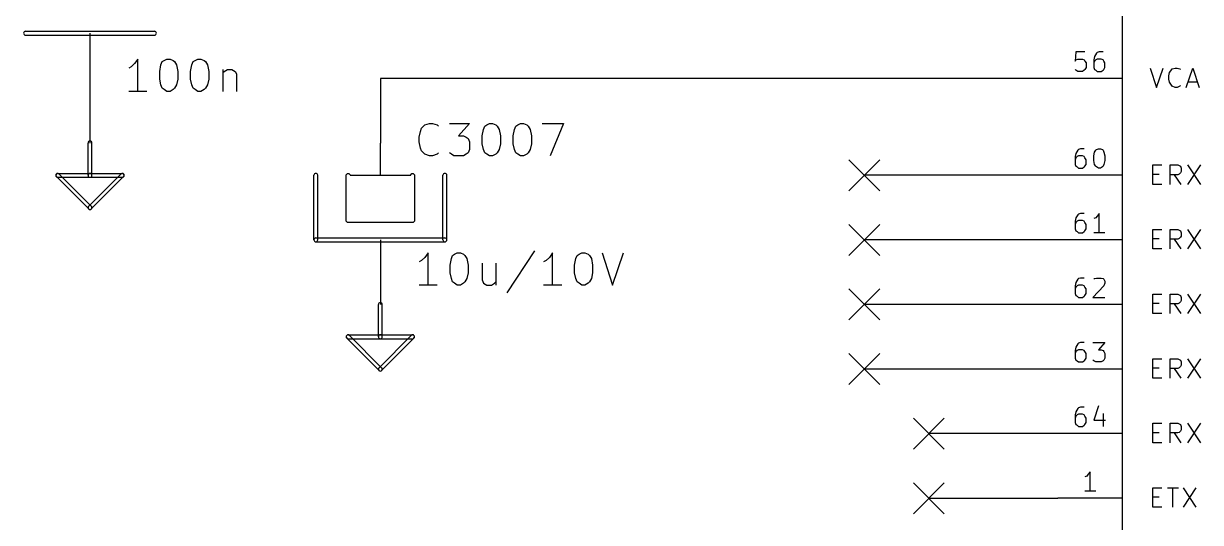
# Model space of a CAD drawing. Extents: x 10 to 287, y -200 to -10.
# Drawn here: x 63.42 to 109.75, y -98.11 to -78.49 of the extents above; entities that cross this region are included whole.
import ezdxf

# ---------------------------------------------------------------- set-up
doc = ezdxf.new("R2010")
doc.units = 0
doc.header["$MEASUREMENT"] = 0

msp = doc.modelspace()

# ---------------------------------------------------------------- linework, layer by layer
at = {"layer": 'Blue 2'}
for p, q in [((95.9104, -83.8454), (97.1296, -85.0646)), ((97.1296, -83.8454), (95.9104, -85.0646)), ((95.9104, -86.3854), (97.1296, -87.6046)), ((97.1296, -86.3854), (95.9104, -87.6046)), ((95.9104, -88.9254), (97.1296, -90.1446)), ((97.1296, -88.9254), (95.9104, -90.1446)), ((95.9104, -91.4654), (97.1296, -92.6846)), ((97.1296, -91.4654), (95.9104, -92.6846)), ((98.4504, -94.0054), (99.6696, -95.2246)), ((99.6696, -94.0054), (98.4504, -95.2246)), ((98.4504, -96.5454), (99.6696, -97.7646)), ((99.6696, -96.5454), (98.4504, -97.7646))]:
    msp.add_line(p, q, dxfattribs=at)
at = {"layer": 'Cyan 2'}
for p, q in [((67.7926, -80.0608), (67.6656, -80.1878)), ((67.9196, -79.883), (67.7926, -80.0608)), ((67.9196, -81.153), (67.9196, -79.883)), ((68.7832, -80.3656), (68.834, -80.1116)), ((68.834, -80.1116), (68.8848, -79.9846)), ((68.8848, -79.9846), (68.961, -79.9338)), ((68.961, -79.9338), (69.0626, -79.883)), ((69.0626, -79.883), (69.1896, -79.883)), ((69.1896, -79.883), (69.3166, -79.9338)), ((69.3166, -79.9338), (69.3674, -79.9846)), ((69.3674, -79.9846), (69.4436, -80.1116)), ((69.4436, -80.1116), (69.4944, -80.3656)), ((70.0024, -80.3656), (70.0532, -80.1116)), ((70.0532, -80.1116), (70.104, -79.9846)), ((70.104, -79.9846), (70.1802, -79.9338)), ((70.1802, -79.9338), (70.2818, -79.883)), ((70.2818, -79.883), (70.4088, -79.883)), ((70.4088, -79.883), (70.5358, -79.9338)), ((70.5358, -79.9338), (70.5866, -79.9846)), ((70.5866, -79.9846), (70.6628, -80.1116)), ((70.6628, -80.1116), (70.7136, -80.3656)), ((67.6656, -80.1878), (67.564, -80.2386)), ((68.7832, -80.6704), (68.7832, -80.3656)), ((69.4944, -80.3656), (69.4944, -80.6704)), ((70.0024, -80.6704), (70.0024, -80.3656)), ((70.7136, -80.3656), (70.7136, -80.6704)), ((71.2724, -80.2894), (71.2724, -81.153)), ((71.2724, -80.4164), (71.3232, -80.3656)), ((71.3232, -80.3656), (71.4502, -80.2894)), ((71.4502, -80.2894), (71.628, -80.2894)), ((71.628, -80.2894), (71.755, -80.3656)), ((71.755, -80.3656), (71.8058, -80.4672)), ((71.8058, -80.4672), (71.8058, -81.153)), ((107.772, -80.2386), (108.026, -81.0006)), ((108.026, -81.0006), (108.28, -80.2386)), ((108.509, -80.5434), (108.534, -80.4164)), ((108.509, -80.6704), (108.509, -80.5434)), ((108.534, -80.4164), (108.585, -80.3402)), ((108.585, -80.3402), (108.636, -80.264)), ((108.636, -80.264), (108.763, -80.2386)), ((108.763, -80.2386), (108.839, -80.2386)), ((108.839, -80.2386), (108.941, -80.264)), ((108.941, -80.264), (108.966, -80.2894)), ((109.195, -81.0006), (109.449, -80.2386)), ((109.449, -80.2386), (109.703, -81.0006)), ((68.834, -80.899), (68.7832, -80.6704)), ((68.8848, -81.026), (68.834, -80.899)), ((68.961, -81.0768), (68.8848, -81.026)), ((69.3674, -81.026), (69.3166, -81.0768)), ((69.4436, -80.899), (69.3674, -81.026)), ((69.4944, -80.6704), (69.4436, -80.899)), ((70.0532, -80.899), (70.0024, -80.6704)), ((70.104, -81.026), (70.0532, -80.899)), ((70.1802, -81.0768), (70.104, -81.026)), ((70.5866, -81.026), (70.5358, -81.0768)), ((70.6628, -80.899), (70.5866, -81.026)), ((70.7136, -80.6704), (70.6628, -80.899)), ((108.534, -80.7974), (108.509, -80.6704)), ((108.585, -80.8736), (108.534, -80.7974)), ((108.636, -80.9498), (108.585, -80.8736)), ((108.763, -81.0006), (108.636, -80.9498)), ((108.839, -81.0006), (108.763, -81.0006)), ((108.941, -80.9498), (108.839, -81.0006)), ((108.966, -80.9244), (108.941, -80.9498)), ((109.271, -80.772), (109.626, -80.772)), ((68.2752, -81.153), (67.564, -81.153)), ((69.0626, -81.153), (68.961, -81.0768)), ((69.1896, -81.153), (69.0626, -81.153)), ((69.3166, -81.0768), (69.1896, -81.153)), ((70.2818, -81.153), (70.1802, -81.0768)), ((70.4088, -81.153), (70.2818, -81.153)), ((70.5358, -81.0768), (70.4088, -81.153)), ((79.2226, -82.4738), (79.4004, -82.423)), ((79.4004, -82.423), (79.5274, -82.423)), ((79.5274, -82.423), (79.7052, -82.4738)), ((80.1878, -82.423), (80.9752, -82.423)), ((80.9752, -82.423), (80.5434, -82.9056)), ((81.661, -82.4738), (81.7626, -82.423)), ((81.7626, -82.423), (81.8896, -82.423)), ((81.8896, -82.423), (82.0166, -82.4738)), ((82.8802, -82.4738), (82.9818, -82.423)), ((82.9818, -82.423), (83.1088, -82.423)), ((83.1088, -82.423), (83.2358, -82.4738)), ((83.8454, -82.423), (84.6836, -82.423)), ((84.6836, -82.423), (84.1502, -83.693)), ((78.994, -82.9564), (79.0448, -82.7278)), ((79.0448, -82.7278), (79.0956, -82.6008)), ((79.0956, -82.6008), (79.2226, -82.4738)), ((79.7052, -82.4738), (79.756, -82.5246)), ((80.5434, -82.9056), (80.7466, -82.9056)), ((80.7466, -82.9056), (80.8482, -82.9564)), ((81.4832, -82.9056), (81.534, -82.6516)), ((81.4832, -83.2104), (81.4832, -82.9056)), ((81.534, -82.6516), (81.5848, -82.5246)), ((81.5848, -82.5246), (81.661, -82.4738)), ((82.0166, -82.4738), (82.0674, -82.5246)), ((82.0674, -82.5246), (82.1436, -82.6516)), ((82.1436, -82.6516), (82.1944, -82.9056)), ((82.1944, -82.9056), (82.1944, -83.2104)), ((82.7024, -82.9056), (82.7532, -82.6516)), ((82.7024, -83.2104), (82.7024, -82.9056)), ((82.7532, -82.6516), (82.804, -82.5246)), ((82.804, -82.5246), (82.8802, -82.4738)), ((83.2358, -82.4738), (83.2866, -82.5246)), ((83.2866, -82.5246), (83.3628, -82.6516)), ((83.3628, -82.6516), (83.4136, -82.9056)), ((83.4136, -82.9056), (83.4136, -83.2104)), ((78.994, -83.1342), (78.994, -82.9564)), ((79.0448, -83.3882), (78.994, -83.1342)), ((79.0956, -83.4898), (79.0448, -83.3882)), ((80.8482, -82.9564), (80.9244, -83.0072)), ((80.9244, -83.0072), (80.9752, -83.1342)), ((80.9752, -83.1342), (80.9752, -83.439)), ((81.534, -83.439), (81.4832, -83.2104)), ((82.1944, -83.2104), (82.1436, -83.439)), ((82.7532, -83.439), (82.7024, -83.2104)), ((83.4136, -83.2104), (83.3628, -83.439)), ((79.2226, -83.6168), (79.0956, -83.4898)), ((79.4004, -83.693), (79.2226, -83.6168)), ((79.5274, -83.693), (79.4004, -83.693)), ((79.7052, -83.6168), (79.5274, -83.693)), ((79.756, -83.566), (79.7052, -83.6168)), ((80.264, -83.6168), (80.1878, -83.566)), ((80.3656, -83.693), (80.264, -83.6168)), ((80.7466, -83.693), (80.3656, -83.693)), ((80.8482, -83.6168), (80.7466, -83.693)), ((80.9244, -83.566), (80.8482, -83.6168)), ((80.9752, -83.439), (80.9244, -83.566)), ((81.5848, -83.566), (81.534, -83.439)), ((81.661, -83.6168), (81.5848, -83.566)), ((81.7626, -83.693), (81.661, -83.6168)), ((81.8896, -83.693), (81.7626, -83.693)), ((82.0166, -83.6168), (81.8896, -83.693)), ((82.0674, -83.566), (82.0166, -83.6168)), ((82.1436, -83.439), (82.0674, -83.566)), ((82.804, -83.566), (82.7532, -83.439)), ((82.8802, -83.6168), (82.804, -83.566)), ((82.9818, -83.693), (82.8802, -83.6168)), ((83.1088, -83.693), (82.9818, -83.693)), ((83.2358, -83.6168), (83.1088, -83.693)), ((83.2866, -83.566), (83.2358, -83.6168)), ((83.3628, -83.439), (83.2866, -83.566)), ((107.874, -84.8106), (107.874, -84.0486)), ((107.874, -84.0486), (108.229, -84.0486)), ((108.56, -84.8106), (108.56, -84.0486)), ((108.56, -84.0486), (108.864, -84.0486)), ((108.864, -84.0486), (108.915, -84.074)), ((108.915, -84.074), (108.966, -84.0994)), ((108.966, -84.0994), (108.991, -84.1756)), ((108.991, -84.3026), (108.966, -84.3534)), ((108.991, -84.1756), (108.991, -84.3026)), ((109.245, -84.0486), (109.753, -84.8106)), ((109.753, -84.0486), (109.245, -84.8106)), ((107.874, -84.4042), (108.128, -84.4042)), ((108.864, -84.4296), (108.56, -84.4296)), ((108.991, -84.8106), (108.737, -84.4296)), ((108.915, -84.4042), (108.864, -84.4296)), ((108.966, -84.3534), (108.915, -84.4042)), ((108.229, -84.8106), (107.874, -84.8106)), ((107.874, -87.3506), (107.874, -86.5886)), ((107.874, -86.5886), (108.229, -86.5886)), ((108.56, -87.3506), (108.56, -86.5886)), ((108.56, -86.5886), (108.864, -86.5886)), ((108.864, -86.5886), (108.915, -86.614)), ((108.915, -86.614), (108.966, -86.6394)), ((109.245, -86.5886), (109.753, -87.3506)), ((109.753, -86.5886), (109.245, -87.3506)), ((107.874, -86.9442), (108.128, -86.9442)), ((108.864, -86.9696), (108.56, -86.9696)), ((108.991, -87.3506), (108.737, -86.9696)), ((108.915, -86.9442), (108.864, -86.9696)), ((108.966, -86.8934), (108.915, -86.9442)), ((108.966, -86.6394), (108.991, -86.7156)), ((108.991, -86.8426), (108.966, -86.8934)), ((108.991, -86.7156), (108.991, -86.8426)), ((79.3496, -87.503), (79.2226, -87.6808)), ((79.3496, -88.773), (79.3496, -87.503)), ((80.3148, -87.6046), (80.391, -87.5538)), ((80.391, -87.5538), (80.4926, -87.503)), ((80.4926, -87.503), (80.6196, -87.503)), ((80.6196, -87.503), (80.7466, -87.5538)), ((80.7466, -87.5538), (80.7974, -87.6046)), ((83.5406, -87.4268), (82.4484, -89.0778)), ((84.2518, -87.503), (84.1248, -87.6808)), ((84.2518, -88.773), (84.2518, -87.503)), ((85.217, -87.6046), (85.2932, -87.5538)), ((85.2932, -87.5538), (85.3948, -87.503)), ((85.3948, -87.503), (85.5218, -87.503)), ((85.5218, -87.503), (85.6488, -87.5538)), ((85.6488, -87.5538), (85.6996, -87.6046)), ((86.2076, -87.503), (86.614, -88.773)), ((86.614, -88.773), (87.0458, -87.503)), ((108.229, -87.3506), (107.874, -87.3506)), ((79.0956, -87.8078), (78.994, -87.8586)), ((79.2226, -87.6808), (79.0956, -87.8078)), ((80.2132, -87.9856), (80.264, -87.7316)), ((80.2132, -88.2904), (80.2132, -87.9856)), ((80.264, -87.7316), (80.3148, -87.6046)), ((80.7974, -87.6046), (80.8736, -87.7316)), ((80.8736, -87.7316), (80.9244, -87.9856)), ((80.9244, -87.9856), (80.9244, -88.2904)), ((81.4832, -87.9094), (81.4832, -88.5698)), ((82.0166, -87.9094), (82.0166, -88.773)), ((83.9978, -87.8078), (83.8962, -87.8586)), ((84.1248, -87.6808), (83.9978, -87.8078)), ((85.1154, -87.9856), (85.1662, -87.7316)), ((85.1154, -88.2904), (85.1154, -87.9856)), ((85.1662, -87.7316), (85.217, -87.6046)), ((85.6996, -87.6046), (85.7758, -87.7316)), ((85.7758, -87.7316), (85.8266, -87.9856)), ((85.8266, -87.9856), (85.8266, -88.2904)), ((80.264, -88.519), (80.2132, -88.2904)), ((80.9244, -88.2904), (80.8736, -88.519)), ((85.1662, -88.519), (85.1154, -88.2904)), ((85.8266, -88.2904), (85.7758, -88.519)), ((79.7052, -88.773), (78.994, -88.773)), ((80.3148, -88.646), (80.264, -88.519)), ((80.391, -88.6968), (80.3148, -88.646)), ((80.4926, -88.773), (80.391, -88.6968)), ((80.6196, -88.773), (80.4926, -88.773)), ((80.7466, -88.6968), (80.6196, -88.773)), ((80.7974, -88.646), (80.7466, -88.6968)), ((80.8736, -88.519), (80.7974, -88.646)), ((81.4832, -88.5698), (81.534, -88.6968)), ((81.534, -88.6968), (81.661, -88.773)), ((81.661, -88.773), (81.8388, -88.773)), ((81.8388, -88.773), (81.9658, -88.6968)), ((81.9658, -88.6968), (82.0166, -88.646)), ((84.6074, -88.773), (83.8962, -88.773)), ((85.217, -88.646), (85.1662, -88.519)), ((85.2932, -88.6968), (85.217, -88.646)), ((85.3948, -88.773), (85.2932, -88.6968)), ((85.5218, -88.773), (85.3948, -88.773)), ((85.6488, -88.6968), (85.5218, -88.773)), ((85.6996, -88.646), (85.6488, -88.6968)), ((85.7758, -88.519), (85.6996, -88.646)), ((107.874, -89.8906), (107.874, -89.1286)), ((107.874, -89.1286), (108.229, -89.1286)), ((108.56, -89.8906), (108.56, -89.1286)), ((108.56, -89.1286), (108.864, -89.1286)), ((108.864, -89.1286), (108.915, -89.154)), ((108.915, -89.154), (108.966, -89.1794)), ((108.966, -89.1794), (108.991, -89.2556)), ((108.991, -89.3826), (108.966, -89.4334)), ((108.991, -89.2556), (108.991, -89.3826)), ((109.245, -89.1286), (109.753, -89.8906)), ((109.753, -89.1286), (109.245, -89.8906)), ((107.874, -89.4842), (108.128, -89.4842)), ((108.864, -89.5096), (108.56, -89.5096)), ((108.991, -89.8906), (108.737, -89.5096)), ((108.915, -89.4842), (108.864, -89.5096)), ((108.966, -89.4334), (108.915, -89.4842)), ((108.229, -89.8906), (107.874, -89.8906)), ((107.874, -92.4306), (107.874, -91.6686)), ((107.874, -91.6686), (108.229, -91.6686)), ((108.56, -92.4306), (108.56, -91.6686)), ((108.56, -91.6686), (108.864, -91.6686)), ((108.864, -91.6686), (108.915, -91.694)), ((108.915, -91.694), (108.966, -91.7194)), ((108.966, -91.7194), (108.991, -91.7956)), ((109.245, -91.6686), (109.753, -92.4306)), ((109.753, -91.6686), (109.245, -92.4306)), ((107.874, -92.0242), (108.128, -92.0242)), ((108.864, -92.0496), (108.56, -92.0496)), ((108.991, -92.4306), (108.737, -92.0496)), ((108.915, -92.0242), (108.864, -92.0496)), ((108.966, -91.9734), (108.915, -92.0242)), ((108.991, -91.9226), (108.966, -91.9734)), ((108.991, -91.7956), (108.991, -91.9226)), ((108.229, -92.4306), (107.874, -92.4306)), ((107.874, -94.9706), (107.874, -94.2086)), ((107.874, -94.2086), (108.229, -94.2086)), ((108.56, -94.9706), (108.56, -94.2086)), ((108.56, -94.2086), (108.864, -94.2086)), ((108.864, -94.2086), (108.915, -94.234)), ((108.915, -94.234), (108.966, -94.2594)), ((108.966, -94.2594), (108.991, -94.3356)), ((108.991, -94.4626), (108.966, -94.5134)), ((108.991, -94.3356), (108.991, -94.4626)), ((109.245, -94.2086), (109.753, -94.9706)), ((109.753, -94.2086), (109.245, -94.9706)), ((107.874, -94.5642), (108.128, -94.5642)), ((108.229, -94.9706), (107.874, -94.9706)), ((108.864, -94.5896), (108.56, -94.5896)), ((108.991, -94.9706), (108.737, -94.5896)), ((108.915, -94.5642), (108.864, -94.5896)), ((108.966, -94.5134), (108.915, -94.5642)), ((107.874, -97.5106), (107.874, -96.7486)), ((107.874, -96.7486), (108.229, -96.7486)), ((108.458, -96.7486), (108.89, -96.7486)), ((108.661, -97.5106), (108.661, -96.7486)), ((109.068, -96.7486), (109.576, -97.5106)), ((109.576, -96.7486), (109.068, -97.5106)), ((107.874, -97.1042), (108.128, -97.1042)), ((108.229, -97.5106), (107.874, -97.5106))]:
    msp.add_line(p, q, dxfattribs=at)
at = {"layer": 'Green 2'}
for p, q in [((104.14, -80.645), (77.47, -80.645)), ((77.47, -80.645), (77.47, -83.185)), ((66.04, -81.915), (66.04, -83.185)), ((104.14, -84.455), (96.52, -84.455)), ((104.14, -86.995), (96.52, -86.995)), ((77.47, -88.265), (77.47, -89.535)), ((104.14, -89.535), (96.52, -89.535)), ((104.14, -92.075), (96.52, -92.075)), ((104.14, -94.615), (99.06, -94.615)), ((99.06, -97.155), (104.14, -97.155))]:
    msp.add_line(p, q, dxfattribs=at)
at = {"layer": 'Red 2'}
for p, q in [((106.68, -142.875), (106.68, -48.895)), ((63.5, -78.7908), (68.58, -78.7908)), ((63.5, -78.9432), (68.58, -78.9432)), ((66.04, -78.867), (66.04, -81.915)), ((104.851, -79.6036), (104.826, -79.9592)), ((105.207, -79.6036), (104.851, -79.6036)), ((105.664, -79.6544), (105.588, -79.7814)), ((105.689, -79.629), (105.664, -79.6544)), ((105.766, -79.6036), (105.689, -79.629)), ((105.918, -79.6036), (105.766, -79.6036)), ((104.826, -79.9592), (104.851, -79.9084)), ((104.851, -79.9084), (104.927, -79.883)), ((104.927, -79.883), (105.105, -79.883)), ((105.105, -79.883), (105.181, -79.9084)), ((105.181, -79.9084), (105.207, -79.9592)), ((105.207, -79.9592), (105.258, -80.0354)), ((105.258, -80.0354), (105.258, -80.2132)), ((105.588, -79.7814), (105.562, -79.9084)), ((105.562, -79.9084), (105.562, -80.2132)), ((105.588, -79.9592), (105.562, -80.0354)), ((105.639, -79.9084), (105.588, -79.9592)), ((105.689, -79.883), (105.639, -79.9084)), ((105.842, -79.883), (105.689, -79.883)), ((105.918, -79.9084), (105.842, -79.883)), ((105.943, -79.9592), (105.918, -79.9084)), ((105.994, -80.0354), (105.943, -79.9592)), ((105.994, -80.2132), (105.994, -80.0354)), ((104.851, -80.3148), (104.826, -80.2894)), ((104.927, -80.3656), (104.851, -80.3148)), ((105.105, -80.3656), (104.927, -80.3656)), ((105.181, -80.3148), (105.105, -80.3656)), ((105.207, -80.2894), (105.181, -80.3148)), ((105.258, -80.2132), (105.207, -80.2894)), ((105.562, -80.2132), (105.588, -80.2894)), ((105.588, -80.2894), (105.639, -80.3148)), ((105.639, -80.3148), (105.689, -80.3656)), ((105.689, -80.3656), (105.842, -80.3656)), ((105.842, -80.3656), (105.918, -80.3148)), ((105.918, -80.3148), (105.943, -80.2894)), ((105.943, -80.2894), (105.994, -80.2132)), ((106.68, -80.645), (104.14, -80.645)), ((65.9638, -84.455), (65.9638, -83.185)), ((66.1162, -84.455), (66.1162, -83.185)), ((77.47, -84.455), (77.47, -83.185)), ((104.851, -83.5914), (104.826, -83.7184)), ((104.826, -83.7184), (104.826, -84.0232)), ((104.851, -83.7692), (104.826, -83.8454)), ((104.927, -83.4644), (104.851, -83.5914)), ((104.902, -83.7184), (104.851, -83.7692)), ((104.953, -83.693), (104.902, -83.7184)), ((104.953, -83.439), (104.927, -83.4644)), ((105.029, -83.4136), (104.953, -83.439)), ((105.105, -83.693), (104.953, -83.693)), ((105.181, -83.4136), (105.029, -83.4136)), ((105.181, -83.7184), (105.105, -83.693)), ((105.207, -83.7692), (105.181, -83.7184)), ((105.258, -83.8454), (105.207, -83.7692)), ((105.258, -84.0232), (105.258, -83.8454)), ((105.562, -83.693), (105.588, -83.5406)), ((105.562, -83.8708), (105.562, -83.693)), ((105.588, -83.5406), (105.639, -83.4644)), ((105.639, -83.4644), (105.664, -83.439)), ((105.664, -83.439), (105.74, -83.4136)), ((105.74, -83.4136), (105.816, -83.4136)), ((105.816, -83.4136), (105.893, -83.439)), ((105.893, -83.439), (105.918, -83.4644)), ((105.918, -83.4644), (105.943, -83.5406)), ((105.943, -83.5406), (105.994, -83.693)), ((105.994, -83.693), (105.994, -83.8708)), ((104.826, -84.0232), (104.851, -84.0994)), ((104.851, -84.0994), (104.902, -84.1248)), ((104.902, -84.1248), (104.953, -84.1756)), ((104.953, -84.1756), (105.105, -84.1756)), ((105.105, -84.1756), (105.181, -84.1248)), ((105.181, -84.1248), (105.207, -84.0994)), ((105.207, -84.0994), (105.258, -84.0232)), ((105.588, -84.0232), (105.562, -83.8708)), ((105.639, -84.0994), (105.588, -84.0232)), ((105.664, -84.1248), (105.639, -84.0994)), ((105.74, -84.1756), (105.664, -84.1248)), ((105.816, -84.1756), (105.74, -84.1756)), ((105.893, -84.1248), (105.816, -84.1756)), ((105.918, -84.0994), (105.893, -84.1248)), ((105.943, -84.0232), (105.918, -84.0994)), ((105.994, -83.8708), (105.943, -84.0232)), ((65.9892, -85.7758), (64.7192, -84.5058)), ((64.77, -84.3788), (66.04, -84.3788)), ((64.77, -84.5312), (66.04, -84.5312)), ((66.0908, -85.6742), (64.8208, -84.4042)), ((67.2592, -84.4042), (65.9892, -85.6742)), ((66.04, -84.3788), (67.31, -84.3788)), ((66.04, -84.5312), (67.31, -84.5312)), ((67.3608, -84.5058), (66.0908, -85.7758)), ((74.8538, -86.995), (74.8538, -84.455)), ((75.0062, -86.995), (75.0062, -84.455)), ((76.1238, -84.4296), (76.1746, -84.3788)), ((76.1238, -86.2584), (76.1238, -84.4296)), ((76.1746, -84.3788), (76.2254, -84.3788)), ((76.2254, -84.3788), (76.2762, -84.4296)), ((76.2762, -84.4296), (76.2762, -84.455)), ((76.2762, -84.455), (78.6638, -84.455)), ((78.6638, -84.4296), (78.7146, -84.3788)), ((78.6638, -84.455), (78.6638, -84.4296)), ((78.7146, -84.3788), (78.7654, -84.3788)), ((78.7654, -84.3788), (78.8162, -84.4296)), ((78.8162, -84.4296), (78.8162, -86.2584)), ((79.9338, -86.995), (79.9338, -84.455)), ((80.0862, -86.995), (80.0862, -84.455)), ((106.68, -84.455), (104.14, -84.455)), ((104.851, -86.1314), (104.826, -86.2584)), ((104.927, -86.0044), (104.851, -86.1314)), ((104.953, -85.979), (104.927, -86.0044)), ((105.029, -85.9536), (104.953, -85.979)), ((105.181, -85.9536), (105.029, -85.9536)), ((105.639, -86.1314), (105.562, -86.1568)), ((105.689, -86.0552), (105.639, -86.1314)), ((105.766, -85.9536), (105.689, -86.0552)), ((105.766, -86.7156), (105.766, -85.9536)), ((76.1746, -86.3092), (76.1238, -86.2584)), ((78.7654, -86.3092), (76.1746, -86.3092)), ((78.8162, -86.2584), (78.7654, -86.3092)), ((104.826, -86.2584), (104.826, -86.5632)), ((104.851, -86.3092), (104.826, -86.3854)), ((104.826, -86.5632), (104.851, -86.6394)), ((104.902, -86.2584), (104.851, -86.3092)), ((104.953, -86.233), (104.902, -86.2584)), ((105.105, -86.233), (104.953, -86.233)), ((105.181, -86.2584), (105.105, -86.233)), ((105.207, -86.3092), (105.181, -86.2584)), ((105.258, -86.3854), (105.207, -86.3092)), ((105.207, -86.6394), (105.258, -86.5632)), ((105.258, -86.5632), (105.258, -86.3854)), ((74.93, -86.9188), (80.01, -86.9188)), ((74.93, -87.0712), (80.01, -87.0712)), ((77.47, -86.995), (77.47, -88.265)), ((106.68, -86.995), (104.14, -86.995)), ((104.851, -86.6394), (104.902, -86.6648)), ((104.902, -86.6648), (104.953, -86.7156)), ((104.953, -86.7156), (105.105, -86.7156)), ((105.105, -86.7156), (105.181, -86.6648)), ((105.181, -86.6648), (105.207, -86.6394)), ((105.994, -86.7156), (105.562, -86.7156)), ((104.851, -88.6714), (104.826, -88.7984)), ((104.826, -88.7984), (104.826, -89.1032)), ((104.851, -88.8492), (104.826, -88.9254)), ((104.927, -88.5444), (104.851, -88.6714)), ((104.902, -88.7984), (104.851, -88.8492)), ((104.953, -88.773), (104.902, -88.7984)), ((104.953, -88.519), (104.927, -88.5444)), ((105.029, -88.4936), (104.953, -88.519)), ((105.105, -88.773), (104.953, -88.773)), ((105.181, -88.4936), (105.029, -88.4936)), ((105.181, -88.7984), (105.105, -88.773)), ((105.207, -88.8492), (105.181, -88.7984)), ((105.258, -88.9254), (105.207, -88.8492)), ((105.258, -89.1032), (105.258, -88.9254)), ((105.943, -88.7984), (105.512, -89.2556)), ((105.562, -88.5444), (105.588, -88.519)), ((105.588, -88.519), (105.664, -88.4936)), ((105.664, -88.4936), (105.842, -88.4936)), ((105.842, -88.4936), (105.918, -88.519)), ((105.918, -88.519), (105.943, -88.5444)), ((105.943, -88.5444), (105.994, -88.6206)), ((105.994, -88.6968), (105.943, -88.7984)), ((105.994, -88.6206), (105.994, -88.6968)), ((104.826, -89.1032), (104.851, -89.1794)), ((104.851, -89.1794), (104.902, -89.2048)), ((104.902, -89.2048), (104.953, -89.2556)), ((104.953, -89.2556), (105.105, -89.2556)), ((105.105, -89.2556), (105.181, -89.2048)), ((105.181, -89.2048), (105.207, -89.1794)), ((105.207, -89.1794), (105.258, -89.1032)), ((105.512, -89.2556), (105.994, -89.2556)), ((77.3938, -90.805), (77.3938, -89.535)), ((77.5462, -90.805), (77.5462, -89.535)), ((106.68, -89.535), (104.14, -89.535)), ((76.2, -90.7288), (77.47, -90.7288)), ((77.5208, -92.0242), (76.2508, -90.7542)), ((78.6892, -90.7542), (77.4192, -92.0242)), ((77.47, -90.7288), (78.74, -90.7288)), ((77.4192, -92.1258), (76.1492, -90.8558)), ((76.2, -90.8812), (77.47, -90.8812)), ((77.47, -90.8812), (78.74, -90.8812)), ((78.7908, -90.8558), (77.5208, -92.1258)), ((104.851, -91.2114), (104.826, -91.3384)), ((104.927, -91.0844), (104.851, -91.2114)), ((104.953, -91.059), (104.927, -91.0844)), ((105.029, -91.0336), (104.953, -91.059)), ((105.181, -91.0336), (105.029, -91.0336)), ((105.512, -91.0336), (105.994, -91.0336)), ((105.994, -91.0336), (105.74, -91.313)), ((104.826, -91.3384), (104.826, -91.6432)), ((104.851, -91.3892), (104.826, -91.4654)), ((104.826, -91.6432), (104.851, -91.7194)), ((104.902, -91.3384), (104.851, -91.3892)), ((104.851, -91.7194), (104.902, -91.7448)), ((104.953, -91.313), (104.902, -91.3384)), ((105.105, -91.313), (104.953, -91.313)), ((105.181, -91.3384), (105.105, -91.313)), ((105.207, -91.3892), (105.181, -91.3384)), ((105.181, -91.7448), (105.207, -91.7194)), ((105.258, -91.4654), (105.207, -91.3892)), ((105.207, -91.7194), (105.258, -91.6432)), ((105.258, -91.6432), (105.258, -91.4654)), ((105.562, -91.7448), (105.512, -91.7194)), ((105.74, -91.313), (105.842, -91.313)), ((105.842, -91.313), (105.918, -91.3384)), ((105.918, -91.3384), (105.943, -91.3892)), ((105.943, -91.7194), (105.918, -91.7448)), ((105.943, -91.3892), (105.994, -91.4654)), ((105.994, -91.6432), (105.943, -91.7194)), ((105.994, -91.4654), (105.994, -91.6432)), ((106.68, -92.075), (104.14, -92.075)), ((104.902, -91.7448), (104.953, -91.7956)), ((104.953, -91.7956), (105.105, -91.7956)), ((105.105, -91.7956), (105.181, -91.7448)), ((105.639, -91.7956), (105.562, -91.7448)), ((105.842, -91.7956), (105.639, -91.7956)), ((105.918, -91.7448), (105.842, -91.7956)), ((105.029, -93.5736), (104.953, -93.599)), ((105.181, -93.5736), (105.029, -93.5736)), ((105.74, -93.5228), (105.562, -94.0816)), ((104.851, -93.7514), (104.826, -93.8784)), ((104.826, -93.8784), (104.826, -94.1832)), ((104.851, -93.9292), (104.826, -94.0054)), ((104.927, -93.6244), (104.851, -93.7514)), ((104.902, -93.8784), (104.851, -93.9292)), ((104.953, -93.853), (104.902, -93.8784)), ((104.953, -93.599), (104.927, -93.6244)), ((105.105, -93.853), (104.953, -93.853)), ((105.181, -93.8784), (105.105, -93.853)), ((105.207, -93.9292), (105.181, -93.8784)), ((105.258, -94.0054), (105.207, -93.9292)), ((105.258, -94.1832), (105.258, -94.0054)), ((105.918, -93.8276), (105.918, -94.3356)), ((104.826, -94.1832), (104.851, -94.2594)), ((104.851, -94.2594), (104.902, -94.2848)), ((104.902, -94.2848), (104.953, -94.3356)), ((104.953, -94.3356), (105.105, -94.3356)), ((105.105, -94.3356), (105.181, -94.2848)), ((105.181, -94.2848), (105.207, -94.2594)), ((105.207, -94.2594), (105.258, -94.1832)), ((105.562, -94.0816), (106.02, -94.0816)), ((106.68, -94.615), (104.14, -94.615)), ((105.283, -96.2914), (105.207, -96.3168)), ((105.334, -96.2152), (105.283, -96.2914)), ((105.41, -96.1136), (105.334, -96.2152)), ((105.41, -96.8756), (105.41, -96.1136)), ((106.68, -97.155), (104.14, -97.155)), ((105.639, -96.8756), (105.207, -96.8756))]:
    msp.add_line(p, q, dxfattribs=at)
for centre, start, end in [((63.5, -78.867), 90, 270), ((68.58, -78.867), 270, 450), ((66.04, -83.185), 360, 540), ((64.77, -84.455), 405, 585), ((64.77, -84.455), 90, 270), ((66.04, -84.455), 90, 270), ((66.04, -84.455), 180, 360), ((66.04, -84.455), 270, 450), ((67.31, -84.455), 315, 495), ((67.31, -84.455), 270, 450), ((74.93, -84.455), 360, 540), ((80.01, -84.455), 360, 540), ((66.04, -85.725), 495, 675), ((66.04, -85.725), 225, 405), ((74.93, -86.995), 90, 270), ((74.93, -86.995), 180, 360), ((80.01, -86.995), 180, 360), ((80.01, -86.995), 270, 450), ((77.47, -89.535), 360, 540), ((76.2, -90.805), 405, 585), ((76.2, -90.805), 90, 270), ((77.47, -90.805), 90, 270), ((77.47, -90.805), 180, 360), ((77.47, -90.805), 270, 450), ((78.74, -90.805), 315, 495), ((78.74, -90.805), 270, 450), ((77.47, -92.075), 495, 675), ((77.47, -92.075), 225, 405)]:
    msp.add_arc(centre, 0.0762, start, end, dxfattribs=at)

doc.saveas('drawing.dxf')
